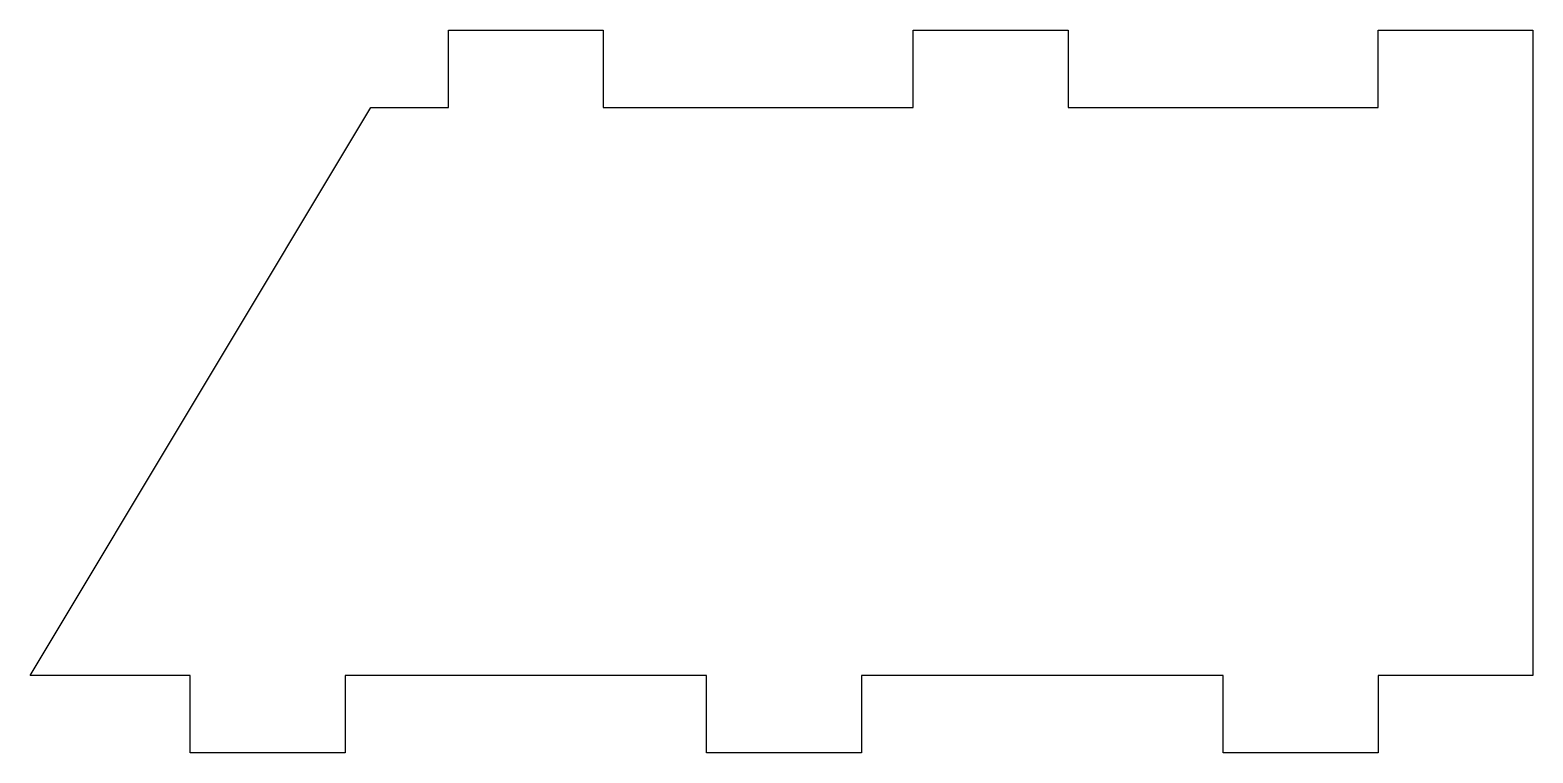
# Model space of a CAD drawing. Header units: millimetres. Extents: x -58.2 to 0, y 0 to 28.
import ezdxf

# ---------------------------------------------------------------- set-up
doc = ezdxf.new("R2010")
doc.units = ezdxf.units.MM
doc.layers.get('0').update_dxf_attribs({"linetype": 'CONTINUOUS'})

msp = doc.modelspace()

# ---------------------------------------------------------------- linework, layer by layer
msp.add_lwpolyline([(-58.2, 3), (-45, 25), (-42, 25), (-42, 28), (-36, 28), (-36, 25), (-24, 25), (-24, 28), (-18, 28), (-18, 25), (-6, 25), (-6, 28), (0, 28), (0, 3), (-6, 3), (-6, 0), (-12, 0), (-12, 3), (-26, 3), (-26, 0), (-32, 0), (-32, 3), (-46, 3), (-46, 0), (-52, 0), (-52, 3)], close=True)

doc.saveas('drawing.dxf')
